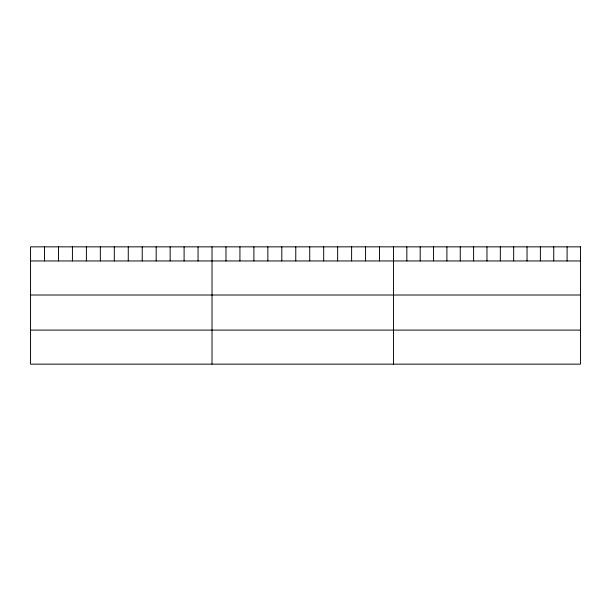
<?xml version="1.0" encoding="UTF-8"?>
<svg xmlns="http://www.w3.org/2000/svg" width="611" height="611" viewBox="0 0 611 611"><rect width="100%" height="100%" fill="white"/><g stroke="black" fill="none" stroke-linecap="round" stroke-linejoin="round"><path stroke-width="0.92" d="M30.55 260.958L580.45 260.958M30.55 295.014L580.45 295.014M30.55 330.1L580.45 330.1M567.092 246.852L567.092 260.958M553.742 246.852L553.742 260.958M540.384 246.852L540.384 260.958M527.033 246.852L527.033 260.958M513.675 246.852L513.675 260.958M500.325 246.852L500.325 260.958M486.967 246.852L486.967 260.958M473.609 246.852L473.609 260.958M460.259 246.852L460.259 260.958M446.901 246.852L446.901 260.958M433.55 246.852L433.55 260.958M420.192 246.852L420.192 260.958M406.842 246.852L406.842 260.958M393.484 246.852L393.484 364.148M379.523 246.852L379.523 260.958M365.569 246.852L365.569 260.958M351.608 246.852L351.608 260.958M337.646 246.852L337.646 260.958M323.693 246.852L323.693 260.958M309.731 246.852L309.731 260.958M295.77 246.852L295.77 260.958M281.808 246.852L281.808 260.958M267.855 246.852L267.855 260.958M253.893 246.852L253.893 260.958M239.932 246.852L239.932 260.958M225.978 246.852L225.978 260.958M212.017 246.852L212.017 364.148M198.056 246.852L198.056 260.958M184.102 246.852L184.102 260.958M170.141 246.852L170.141 260.958M156.179 246.852L156.179 260.958M142.226 246.852L142.226 260.958M128.264 246.852L128.264 260.958M114.303 246.852L114.303 260.958M100.341 246.852L100.341 260.958M86.388 246.852L86.388 260.958M72.426 246.852L72.426 260.958M58.465 246.852L58.465 260.958M44.511 246.852L44.511 260.958M580.45 246.852L30.55 246.852L30.55 364.148L580.45 364.148L580.45 246.852"/></g></svg>
